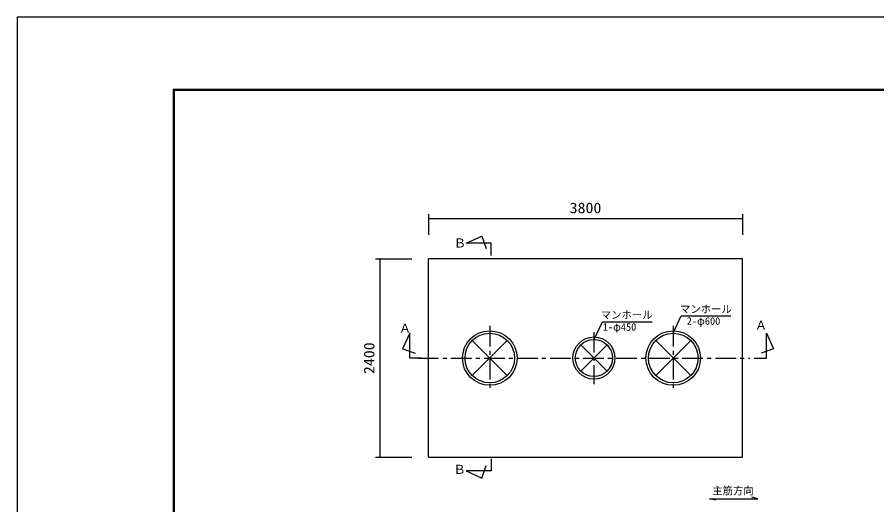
# Model space of a CAD drawing. Units: millimetres, scale not verified. Extents: x -14850 to 14850, y -10500 to 10500.
# Drawn here: x -14850 to -4447, y 4596 to 10500 of the extents above; entities that cross this region are included whole.
import ezdxf
from ezdxf.enums import TextEntityAlignment as Align

# ---------------------------------------------------------------- set-up
doc = ezdxf.new("R2010")
doc.units = ezdxf.units.MM
doc.header["$LTSCALE"] = 50
doc.linetypes.add('CHAIN1', pattern=[8, 5, -1, 1, -1])
for name, color, linetype, lineweight in [('0-0_空気管', 4, 'Continuous', 25), ('0-1_機器', 2, 'Continuous', 25), ('0-2_躯体', 5, 'Continuous', 25), ('0-5_製作', 5, 'Continuous', 25), ('0-7_図面枠', 7, 'Continuous', 25), ('0-8_Axis_waku', 7, 'Continuous', 25)]:
    doc.layers.add(name, color=color, linetype=linetype, lineweight=lineweight)
doc.styles.add('ＭＳ ゴシック', font='')
doc.styles.get('ＭＳ ゴシック').set_extended_font_data('MS Gothic')

msp = doc.modelspace()

# ---------------------------------------------------------------- linework, layer by layer
at = {"layer": '0-0_空気管'}
for p, q in [((-6910.62, 6673.13), (-6813.4, 6883.1)), ((-6813.4, 6883.1), (-6215.09, 6883.1)), ((-7866.64, 6598.1), (-7767.24, 6812.77)), ((-7767.24, 6812.77), (-7167.16, 6812.77))]:
    msp.add_line(p, q, dxfattribs=at)
at = {"layer": '0-0_空気管', "color": 3, "linetype": 'CHAIN1'}
for p, q in [((-9130.62, 6761.75), (-9130.62, 5982.18)), ((-7870.62, 6688.5), (-7870.62, 6055.43)), ((-6910.62, 6761.75), (-6910.62, 5982.18)), ((-10000.49, 6373.13), (-5984.74, 6373.13))]:
    msp.add_line(p, q, dxfattribs=at)
at = {"layer": '0-0_空気管', "color": 3}
for p, q in [((-9342.51, 6161.25), (-8918.49, 6585.27)), ((-9342.41, 6584.92), (-8918.49, 6161)), ((-7122.51, 6161.25), (-6698.49, 6585.27)), ((-7122.41, 6584.92), (-6698.49, 6161)), ((-8029.72, 6532.23), (-7711.52, 6214.04)), ((-8029.72, 6214.04), (-7711.52, 6532.23))]:
    msp.add_line(p, q, dxfattribs=at)
for centre, radius in [((-9130.62, 6373.14), 330), ((-9130.62, 6373.13), 300), ((-6910.62, 6373.14), 330), ((-6910.62, 6373.13), 300), ((-7870.62, 6373.13), 255), ((-7870.62, 6373.13), 225)]:
    msp.add_circle(centre, radius, dxfattribs=at)
at = {"layer": '0-1_機器', "color": 3}
for p, q in [((-9115.62, 7616.2), (-9115.62, 7762.57)), ((-9115.62, 5153.46), (-9115.62, 5007.09)), ((-9115.62, 5007.09), (-9417.12, 5007.09))]:
    msp.add_line(p, q, dxfattribs=at)
at = {"layer": '0-1_機器'}
for p, q in [((-6070.62, 7573.13), (-9870.62, 7573.13)), ((-9870.62, 5173.13), (-9870.62, 7573.13)), ((-6070.62, 5173.13), (-6070.62, 7573.13)), ((-9870.62, 5173.13), (-6070.62, 5173.13))]:
    msp.add_line(p, q, dxfattribs=at)
at = {"layer": '0-1_機器', "color": 3}
for points in [[(-9115.62, 7762.57), (-9417.12, 7762.57), (-9226.79, 7849.08), (-9174.88, 7697.68)], [(-9952.96, 6373.13), (-10099.32, 6373.13), (-10099.32, 6674.63), (-10185.83, 6484.3), (-10034.43, 6432.4)], [(-5929.13, 6373.13), (-5782.77, 6373.13), (-5782.77, 6674.64), (-5696.26, 6484.3), (-5847.66, 6432.4)], [(-9417.12, 5007.09), (-9226.79, 4920.58), (-9174.88, 5071.98)]]:
    msp.add_lwpolyline(points, dxfattribs=at)
at = {"layer": '0-2_躯体', "color": 3}
msp.add_lwpolyline([(-6398.28, 4651.07), (-6470.73, 4670.48), (-5887.21, 4670.48), (-5959.65, 4689.89)], dxfattribs=at)
at = {"layer": '0-5_製作', "color": 2}
for p, q in [((-9870.62, 8113.33), (-9870.62, 7865.42)), ((-9870.62, 8063.33), (-6070.62, 8063.33)), ((-6070.62, 8113.33), (-6070.62, 7865.42)), ((-10512.85, 7573.13), (-10074.1, 7573.13)), ((-10462.85, 7573.13), (-10462.85, 5173.13)), ((-10512.85, 5173.13), (-10074.1, 5173.13))]:
    msp.add_line(p, q, dxfattribs=at)
at = {"layer": '0-5_製作'}
for points in [[(-9871.88, 8073.26), (-9880.62, 8063.33), (-9873.11, 8073.02)], [(-9871.88, 8073.26), (-9870.62, 8063.33), (-9880.62, 8063.33)], [(-9873.11, 8073.02), (-9880.62, 8063.33), (-9880.6, 8063.96)], [(-9870.62, 8063.33), (-9880.54, 8062.08), (-9880.62, 8063.33)], [(-9873.11, 8073.02), (-9880.6, 8063.96), (-9874.3, 8072.63)], [(-9874.3, 8072.63), (-9880.6, 8063.96), (-9880.45, 8065.21)], [(-9870.62, 8063.33), (-9880.31, 8060.85), (-9880.54, 8062.08)], [(-9874.3, 8072.63), (-9880.45, 8065.21), (-9875.44, 8072.1)], [(-9875.44, 8072.1), (-9880.45, 8065.21), (-9880.13, 8066.42)], [(-9870.62, 8063.33), (-9879.92, 8059.65), (-9880.31, 8060.85)], [(-9875.44, 8072.1), (-9880.13, 8066.42), (-9876.5, 8071.42)], [(-9876.5, 8071.42), (-9880.13, 8066.42), (-9879.67, 8067.59)], [(-9870.62, 8063.33), (-9879.39, 8058.52), (-9879.92, 8059.65)], [(-9876.5, 8071.42), (-9879.67, 8067.59), (-9877.47, 8070.62)], [(-9877.47, 8070.62), (-9879.67, 8067.59), (-9879.07, 8068.69)], [(-9870.62, 8063.33), (-9878.71, 8057.46), (-9879.39, 8058.52)], [(-9877.47, 8070.62), (-9879.07, 8068.69), (-9878.33, 8069.71)], [(-9870.62, 8063.33), (-9877.91, 8056.49), (-9878.71, 8057.46)], [(-9870.62, 8063.33), (-9877, 8055.63), (-9877.91, 8056.49)], [(-9870.62, 8063.33), (-9875.98, 8054.89), (-9877, 8055.63)], [(-9870.62, 8053.33), (-9875.98, 8054.89), (-9870.62, 8063.33)], [(-9870.62, 8053.33), (-9874.88, 8054.29), (-9875.98, 8054.89)], [(-9870.62, 8053.33), (-9873.71, 8053.82), (-9874.88, 8054.29)], [(-9870.62, 8053.33), (-9872.5, 8053.51), (-9873.71, 8053.82)], [(-9870.62, 8053.33), (-9871.25, 8053.35), (-9872.5, 8053.51)], [(-9870.62, 8073.33), (-9870.62, 8063.33), (-9871.88, 8073.26)], [(-9870, 8073.31), (-9870.62, 8063.33), (-9870.62, 8073.33)], [(-9868.75, 8073.16), (-9870.62, 8063.33), (-9870, 8073.31)], [(-9867.53, 8072.84), (-9870.62, 8063.33), (-9868.75, 8073.16)], [(-9866.37, 8072.38), (-9870.62, 8063.33), (-9867.53, 8072.84)], [(-9865.26, 8071.78), (-9870.62, 8063.33), (-9866.37, 8072.38)], [(-9864.25, 8071.04), (-9870.62, 8063.33), (-9865.26, 8071.78)], [(-9864.25, 8071.04), (-9860.62, 8063.33), (-9870.62, 8063.33)], [(-9860.62, 8063.33), (-9870.62, 8053.33), (-9870.62, 8063.33)], [(-9860.62, 8063.33), (-9869.37, 8053.41), (-9870.62, 8053.33)], [(-9860.62, 8063.33), (-9868.14, 8053.65), (-9869.37, 8053.41)], [(-9860.64, 8062.71), (-9868.14, 8053.65), (-9860.62, 8063.33)], [(-9860.64, 8062.71), (-9866.94, 8054.04), (-9868.14, 8053.65)], [(-9860.8, 8061.46), (-9866.94, 8054.04), (-9860.64, 8062.71)], [(-9860.8, 8061.46), (-9865.81, 8054.57), (-9866.94, 8054.04)], [(-9861.11, 8060.24), (-9865.81, 8054.57), (-9860.8, 8061.46)], [(-9861.11, 8060.24), (-9864.75, 8055.24), (-9865.81, 8054.57)], [(-9861.57, 8059.08), (-9864.75, 8055.24), (-9861.11, 8060.24)], [(-9861.57, 8059.08), (-9863.78, 8056.04), (-9864.75, 8055.24)], [(-9863.33, 8070.18), (-9860.62, 8063.33), (-9864.25, 8071.04)], [(-9862.18, 8057.98), (-9863.78, 8056.04), (-9861.57, 8059.08)], [(-9862.18, 8057.98), (-9862.92, 8056.96), (-9863.78, 8056.04)], [(-9862.53, 8069.21), (-9860.62, 8063.33), (-9863.33, 8070.18)], [(-9861.86, 8068.15), (-9860.62, 8063.33), (-9862.53, 8069.21)], [(-9861.33, 8067.02), (-9860.62, 8063.33), (-9861.86, 8068.15)], [(-9860.94, 8065.82), (-9860.62, 8063.33), (-9861.33, 8067.02)], [(-9860.7, 8064.59), (-9860.62, 8063.33), (-9860.94, 8065.82)], [(-6070.62, 8063.33), (-6080.62, 8063.33), (-6080.6, 8063.96)], [(-6070.62, 8063.33), (-6080.54, 8062.08), (-6080.62, 8063.33)], [(-6070.62, 8063.33), (-6080.6, 8063.96), (-6080.45, 8065.21)], [(-6070.62, 8063.33), (-6080.31, 8060.85), (-6080.54, 8062.08)], [(-6070.62, 8073.33), (-6080.45, 8065.21), (-6080.13, 8066.42)], [(-6070.62, 8063.33), (-6080.45, 8065.21), (-6070.62, 8073.33)], [(-6070.62, 8063.33), (-6079.92, 8059.65), (-6080.31, 8060.85)], [(-6070.62, 8073.33), (-6080.13, 8066.42), (-6071.88, 8073.26)], [(-6071.88, 8073.26), (-6080.13, 8066.42), (-6079.67, 8067.59)], [(-6070.62, 8063.33), (-6079.39, 8058.52), (-6079.92, 8059.65)], [(-6071.88, 8073.26), (-6079.67, 8067.59), (-6073.11, 8073.02)], [(-6073.11, 8073.02), (-6079.67, 8067.59), (-6079.07, 8068.69)], [(-6070.62, 8063.33), (-6078.71, 8057.46), (-6079.39, 8058.52)], [(-6073.11, 8073.02), (-6079.07, 8068.69), (-6074.3, 8072.63)], [(-6074.3, 8072.63), (-6079.07, 8068.69), (-6078.33, 8069.71)], [(-6070.62, 8063.33), (-6077.91, 8056.49), (-6078.71, 8057.46)], [(-6074.3, 8072.63), (-6078.33, 8069.71), (-6075.44, 8072.1)], [(-6075.44, 8072.1), (-6078.33, 8069.71), (-6077.47, 8070.62)], [(-6070.62, 8053.33), (-6077.91, 8056.49), (-6070.62, 8063.33)], [(-6070.62, 8053.33), (-6077, 8055.63), (-6077.91, 8056.49)], [(-6075.44, 8072.1), (-6077.47, 8070.62), (-6076.5, 8071.42)], [(-6070.62, 8053.33), (-6075.98, 8054.89), (-6077, 8055.63)], [(-6070.62, 8053.33), (-6074.88, 8054.29), (-6075.98, 8054.89)], [(-6070.62, 8053.33), (-6073.71, 8053.82), (-6074.88, 8054.29)], [(-6070.62, 8053.33), (-6072.5, 8053.51), (-6073.71, 8053.82)], [(-6070.62, 8053.33), (-6071.25, 8053.35), (-6072.5, 8053.51)], [(-6070, 8073.31), (-6070.62, 8063.33), (-6070.62, 8073.33)], [(-6068.75, 8073.16), (-6070.62, 8063.33), (-6070, 8073.31)], [(-6067.53, 8072.84), (-6070.62, 8063.33), (-6068.75, 8073.16)], [(-6066.37, 8072.38), (-6070.62, 8063.33), (-6067.53, 8072.84)], [(-6065.26, 8071.78), (-6070.62, 8063.33), (-6066.37, 8072.38)], [(-6064.25, 8071.04), (-6070.62, 8063.33), (-6065.26, 8071.78)], [(-6063.33, 8070.18), (-6070.62, 8063.33), (-6064.25, 8071.04)], [(-6062.53, 8069.21), (-6070.62, 8063.33), (-6063.33, 8070.18)], [(-6062.53, 8069.21), (-6060.62, 8063.33), (-6070.62, 8063.33)], [(-6060.62, 8063.33), (-6070.62, 8053.33), (-6070.62, 8063.33)], [(-6060.64, 8062.71), (-6070.62, 8053.33), (-6060.62, 8063.33)], [(-6060.8, 8061.46), (-6070.62, 8053.33), (-6060.64, 8062.71)], [(-6061.11, 8060.24), (-6070.62, 8053.33), (-6060.8, 8061.46)], [(-6061.11, 8060.24), (-6069.37, 8053.41), (-6070.62, 8053.33)], [(-6061.57, 8059.08), (-6069.37, 8053.41), (-6061.11, 8060.24)], [(-6061.57, 8059.08), (-6068.14, 8053.65), (-6069.37, 8053.41)], [(-6062.18, 8057.98), (-6068.14, 8053.65), (-6061.57, 8059.08)], [(-6062.18, 8057.98), (-6066.94, 8054.04), (-6068.14, 8053.65)], [(-6062.92, 8056.96), (-6066.94, 8054.04), (-6062.18, 8057.98)], [(-6062.92, 8056.96), (-6065.81, 8054.57), (-6066.94, 8054.04)], [(-6063.78, 8056.04), (-6065.81, 8054.57), (-6062.92, 8056.96)], [(-6063.78, 8056.04), (-6064.75, 8055.24), (-6065.81, 8054.57)], [(-6061.86, 8068.15), (-6060.62, 8063.33), (-6062.53, 8069.21)], [(-6061.33, 8067.02), (-6060.62, 8063.33), (-6061.86, 8068.15)], [(-6060.94, 8065.82), (-6060.62, 8063.33), (-6061.33, 8067.02)], [(-6060.7, 8064.59), (-6060.62, 8063.33), (-6060.94, 8065.82)], [(-10465.34, 7582.82), (-10472.85, 7573.13), (-10466.53, 7582.43)], [(-10465.34, 7582.82), (-10462.85, 7573.13), (-10472.85, 7573.13)], [(-10466.53, 7582.43), (-10472.85, 7573.13), (-10472.83, 7573.76)], [(-10462.85, 7573.13), (-10472.77, 7571.88), (-10472.85, 7573.13)], [(-10466.53, 7582.43), (-10472.83, 7573.76), (-10467.67, 7581.9)], [(-10467.67, 7581.9), (-10472.83, 7573.76), (-10472.67, 7575.01)], [(-10462.85, 7573.13), (-10472.54, 7570.65), (-10472.77, 7571.88)], [(-10467.67, 7581.9), (-10472.67, 7575.01), (-10468.73, 7581.22)], [(-10468.73, 7581.22), (-10472.67, 7575.01), (-10472.36, 7576.22)], [(-10462.85, 7573.13), (-10472.15, 7569.45), (-10472.54, 7570.65)], [(-10468.73, 7581.22), (-10472.36, 7576.22), (-10469.7, 7580.42)], [(-10469.7, 7580.42), (-10472.36, 7576.22), (-10471.9, 7577.39)], [(-10462.85, 7573.13), (-10471.61, 7568.32), (-10472.15, 7569.45)], [(-10469.7, 7580.42), (-10471.9, 7577.39), (-10470.56, 7579.51)], [(-10470.56, 7579.51), (-10471.9, 7577.39), (-10471.29, 7578.49)], [(-10462.85, 7573.13), (-10470.94, 7567.26), (-10471.61, 7568.32)], [(-10462.85, 7573.13), (-10470.14, 7566.29), (-10470.94, 7567.26)], [(-10462.85, 7573.13), (-10469.23, 7565.43), (-10470.14, 7566.29)], [(-10462.85, 7573.13), (-10468.21, 7564.69), (-10469.23, 7565.43)], [(-10462.85, 7563.13), (-10468.21, 7564.69), (-10462.85, 7573.13)], [(-10462.85, 7563.13), (-10467.11, 7564.09), (-10468.21, 7564.69)], [(-10462.85, 7563.13), (-10465.94, 7563.62), (-10467.11, 7564.09)], [(-10462.85, 7563.13), (-10464.73, 7563.31), (-10465.94, 7563.62)], [(-10464.1, 7583.06), (-10462.85, 7573.13), (-10465.34, 7582.82)], [(-10462.85, 7563.13), (-10463.48, 7563.15), (-10464.73, 7563.31)], [(-10462.85, 7583.13), (-10462.85, 7573.13), (-10464.1, 7583.06)], [(-10462.22, 7583.11), (-10462.85, 7573.13), (-10462.85, 7583.13)], [(-10460.98, 7582.96), (-10462.85, 7573.13), (-10462.22, 7583.11)], [(-10459.76, 7582.64), (-10462.85, 7573.13), (-10460.98, 7582.96)], [(-10458.59, 7582.18), (-10462.85, 7573.13), (-10459.76, 7582.64)], [(-10457.49, 7581.58), (-10462.85, 7573.13), (-10458.59, 7582.18)], [(-10456.48, 7580.84), (-10462.85, 7573.13), (-10457.49, 7581.58)], [(-10456.48, 7580.84), (-10452.85, 7573.13), (-10462.85, 7573.13)], [(-10452.85, 7573.13), (-10462.85, 7563.13), (-10462.85, 7573.13)], [(-10452.85, 7573.13), (-10461.6, 7563.21), (-10462.85, 7563.13)], [(-10452.85, 7573.13), (-10460.36, 7563.45), (-10461.6, 7563.21)], [(-10452.85, 7573.13), (-10459.17, 7563.84), (-10460.36, 7563.45)], [(-10452.87, 7572.51), (-10459.17, 7563.84), (-10452.85, 7573.13)], [(-10452.87, 7572.51), (-10458.03, 7564.37), (-10459.17, 7563.84)], [(-10453.03, 7571.26), (-10458.03, 7564.37), (-10452.87, 7572.51)], [(-10453.03, 7571.26), (-10456.97, 7565.04), (-10458.03, 7564.37)], [(-10453.34, 7570.04), (-10456.97, 7565.04), (-10453.03, 7571.26)], [(-10453.34, 7570.04), (-10456.01, 7565.84), (-10456.97, 7565.04)], [(-10455.56, 7579.98), (-10452.85, 7573.13), (-10456.48, 7580.84)], [(-10453.8, 7568.88), (-10456.01, 7565.84), (-10453.34, 7570.04)], [(-10453.8, 7568.88), (-10455.15, 7566.76), (-10456.01, 7565.84)], [(-10454.76, 7579.01), (-10452.85, 7573.13), (-10455.56, 7579.98)], [(-10454.41, 7567.78), (-10455.15, 7566.76), (-10453.8, 7568.88)], [(-10454.09, 7577.95), (-10452.85, 7573.13), (-10454.76, 7579.01)], [(-10453.55, 7576.82), (-10452.85, 7573.13), (-10454.09, 7577.95)], [(-10453.17, 7575.62), (-10452.85, 7573.13), (-10453.55, 7576.82)], [(-10452.93, 7574.39), (-10452.85, 7573.13), (-10453.17, 7575.62)], [(-10468.73, 5181.22), (-10472.85, 5173.13), (-10472.83, 5173.76)], [(-10468.73, 5181.22), (-10462.85, 5173.13), (-10472.85, 5173.13)], [(-10462.85, 5173.13), (-10472.77, 5171.88), (-10472.85, 5173.13)], [(-10468.73, 5181.22), (-10472.83, 5173.76), (-10469.7, 5180.42)], [(-10469.7, 5180.42), (-10472.83, 5173.76), (-10472.67, 5175.01)], [(-10462.85, 5173.13), (-10472.54, 5170.65), (-10472.77, 5171.88)], [(-10469.7, 5180.42), (-10472.67, 5175.01), (-10470.56, 5179.51)], [(-10470.56, 5179.51), (-10472.67, 5175.01), (-10472.36, 5176.22)], [(-10462.85, 5173.13), (-10472.15, 5169.45), (-10472.54, 5170.65)], [(-10470.56, 5179.51), (-10472.36, 5176.22), (-10471.29, 5178.49)], [(-10471.29, 5178.49), (-10472.36, 5176.22), (-10471.9, 5177.39)], [(-10462.85, 5173.13), (-10471.61, 5168.32), (-10472.15, 5169.45)], [(-10462.85, 5173.13), (-10470.94, 5167.26), (-10471.61, 5168.32)], [(-10462.85, 5173.13), (-10470.14, 5166.29), (-10470.94, 5167.26)], [(-10462.85, 5173.13), (-10469.23, 5165.43), (-10470.14, 5166.29)], [(-10462.85, 5173.13), (-10468.21, 5164.69), (-10469.23, 5165.43)], [(-10467.67, 5181.9), (-10462.85, 5173.13), (-10468.73, 5181.22)], [(-10462.85, 5173.13), (-10467.11, 5164.09), (-10468.21, 5164.69)], [(-10466.53, 5182.43), (-10462.85, 5173.13), (-10467.67, 5181.9)], [(-10462.85, 5163.13), (-10467.11, 5164.09), (-10462.85, 5173.13)], [(-10462.85, 5163.13), (-10465.94, 5163.62), (-10467.11, 5164.09)], [(-10465.34, 5182.82), (-10462.85, 5173.13), (-10466.53, 5182.43)], [(-10462.85, 5163.13), (-10464.73, 5163.31), (-10465.94, 5163.62)], [(-10464.1, 5183.06), (-10462.85, 5173.13), (-10465.34, 5182.82)], [(-10462.85, 5163.13), (-10463.48, 5163.15), (-10464.73, 5163.31)], [(-10462.85, 5183.13), (-10462.85, 5173.13), (-10464.1, 5183.06)], [(-10462.22, 5183.11), (-10462.85, 5173.13), (-10462.85, 5183.13)], [(-10460.98, 5182.96), (-10462.85, 5173.13), (-10462.22, 5183.11)], [(-10459.76, 5182.64), (-10462.85, 5173.13), (-10460.98, 5182.96)], [(-10458.59, 5182.18), (-10462.85, 5173.13), (-10459.76, 5182.64)], [(-10457.49, 5181.58), (-10462.85, 5173.13), (-10458.59, 5182.18)], [(-10457.49, 5181.58), (-10452.85, 5173.13), (-10462.85, 5173.13)], [(-10452.85, 5173.13), (-10462.85, 5163.13), (-10462.85, 5173.13)], [(-10452.85, 5173.13), (-10461.6, 5163.21), (-10462.85, 5163.13)], [(-10452.85, 5173.13), (-10460.36, 5163.45), (-10461.6, 5163.21)], [(-10452.85, 5173.13), (-10459.17, 5163.84), (-10460.36, 5163.45)], [(-10452.85, 5173.13), (-10458.03, 5164.37), (-10459.17, 5163.84)], [(-10452.85, 5173.13), (-10456.97, 5165.04), (-10458.03, 5164.37)], [(-10456.48, 5180.84), (-10452.85, 5173.13), (-10457.49, 5181.58)], [(-10452.85, 5173.13), (-10456.01, 5165.84), (-10456.97, 5165.04)], [(-10455.56, 5179.98), (-10452.85, 5173.13), (-10456.48, 5180.84)], [(-10452.87, 5172.51), (-10456.01, 5165.84), (-10452.85, 5173.13)], [(-10453.03, 5171.26), (-10456.01, 5165.84), (-10452.87, 5172.51)], [(-10453.03, 5171.26), (-10455.15, 5166.76), (-10456.01, 5165.84)], [(-10454.76, 5179.01), (-10452.85, 5173.13), (-10455.56, 5179.98)], [(-10453.34, 5170.04), (-10455.15, 5166.76), (-10453.03, 5171.26)], [(-10453.34, 5170.04), (-10454.41, 5167.78), (-10455.15, 5166.76)], [(-10454.09, 5177.95), (-10452.85, 5173.13), (-10454.76, 5179.01)], [(-10453.8, 5168.88), (-10454.41, 5167.78), (-10453.34, 5170.04)], [(-10453.55, 5176.82), (-10452.85, 5173.13), (-10454.09, 5177.95)], [(-10453.17, 5175.62), (-10452.85, 5173.13), (-10453.55, 5176.82)], [(-10452.93, 5174.39), (-10452.85, 5173.13), (-10453.17, 5175.62)]]:
    msp.add_solid(points, dxfattribs=at)
at = {"layer": '0-7_図面枠'}
msp.add_lwpolyline([(-14850, -10500), (14850, -10500), (14850, 10500), (-14850, 10500)], close=True, dxfattribs=at)
at = {"layer": '0-8_Axis_waku'}
for p, q in [((-12964, 9629), (14014, 9629)), ((-12964, 9629), (-12964, -9679.01)), ((-12963, 9628), (14013, 9628)), ((-12963, 9628), (-12963, -9678.01)), ((-12962, 9627), (14012, 9627)), ((-12962, 9627), (-12962, -9677.01)), ((-12961, 9626), (14011, 9626)), ((-12961, 9626), (-12961, -9676.01)), ((-12960, 9625), (14010, 9625)), ((-12960, 9625), (-12960, -9675.01)), ((-12959, 9624), (14009, 9624)), ((-12959, 9624), (-12959, -9674.01)), ((-12958, 9623), (14008, 9623)), ((-12958, 9623), (-12958, -9673.01)), ((-12957, 9622), (14007, 9622)), ((-12957, 9622), (-12957, -9672.01)), ((-12956, 9621), (14006, 9621)), ((-12956, 9621), (-12956, -9671.01)), ((-12955, 9620), (14005, 9620)), ((-12955, 9620), (-12955, -9670.01)), ((-12954, 9619), (14004, 9619)), ((-12954, 9619), (-12954, -9669.01)), ((-12953, 9618), (14003, 9618)), ((-12953, 9618), (-12953, -9668.01)), ((-12952, 9617), (14002, 9617)), ((-12952, 9617), (-12952, -9667.01)), ((-12951, 9616), (14001, 9616)), ((-12951, 9616), (-12951, -9666.01)), ((-12950, 9615), (14000, 9615)), ((-12950, 9615), (-12950, -9665))]:
    msp.add_line(p, q, dxfattribs=at)

# ---------------------------------------------------------------- texts
at = {"layer": '0-0_空気管', "style": 'ＭＳ ゴシック'}
for s, p in [('マンホール', (-6827.79, 6892.18)), ('マンホール', (-7787.21, 6821.58)), ('2-φ600', (-6747.68, 6747.99)), ('1-φ450', (-7764.51, 6676.06))]:
    msp.add_text(s, height=91.79, dxfattribs=at).set_placement(p, align=Align.BOTTOM_LEFT)
at = {"layer": '0-1_機器', "color": 4, "style": 'ＭＳ ゴシック'}
for s, p in [('Ｂ', (-9566.83, 7678.6)), ('Ａ', (-10231.49, 6646.29)), ('Ａ', (-5922.73, 6682.03)), ('Ｂ', (-9570.93, 4937.77))]:
    msp.add_text(s, height=110, dxfattribs=at).set_placement(p, align=Align.BOTTOM_LEFT)
at = {"layer": '0-2_躯体', "color": 4, "style": 'ＭＳ ゴシック'}
msp.add_text('主筋方向', height=91.79, dxfattribs=at).set_placement((-6437.83, 4694.04), align=Align.BOTTOM_LEFT)
at = {"layer": '0-5_製作', "color": 4, "style": 'ＭＳ ゴシック', "width": 1.1}
msp.add_text('3800', height=128.4, dxfattribs=at).set_placement((-8164.37, 8088.33), align=Align.BOTTOM_LEFT)
msp.add_text('2400', height=128.4, rotation=90, dxfattribs=at).set_placement((-10487.85, 6179.38), align=Align.BOTTOM_LEFT)

doc.saveas('drawing.dxf')
